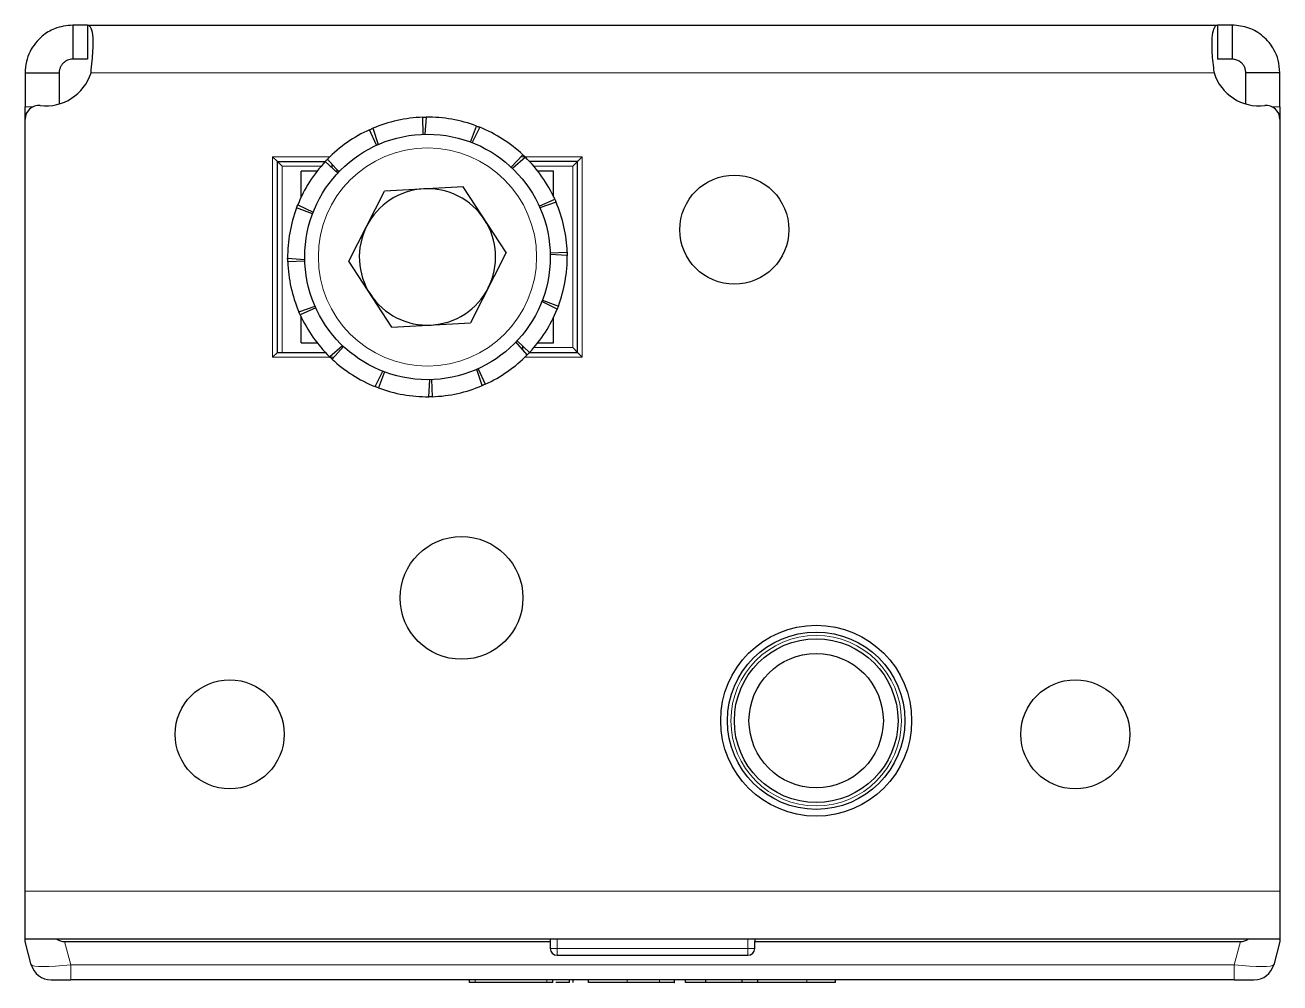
# Model space of a CAD drawing. Header units: millimetres. Extents: x 0 to 2702, y -208 to 601.
# Drawn here: x 971.4 to 1063.4, y -208.3 to -138 of the extents above; entities that cross this region are included whole.
import ezdxf

# ---------------------------------------------------------------- set-up
doc = ezdxf.new("R2010")
doc.units = ezdxf.units.MM

msp = doc.modelspace()

# ---------------------------------------------------------------- linework, layer by layer
at = {"color": 7, "linetype": 'Continuous', "lineweight": 25}
for p, q in [((974.886, -138.039), (974.886, -140.539)), ((975.973, -138.039), (974.886, -138.039)), ((975.973, -138.039), (1058.799, -138.039)), ((975.973, -138.039), (975.973, -140.539)), ((1058.799, -138.039), (1058.799, -140.539)), ((1059.886, -138.039), (1058.799, -138.039)), ((1059.886, -138.039), (1059.886, -140.539)), ((975.973, -140.539), (974.886, -140.539)), ((1059.886, -140.539), (1058.799, -140.539)), ((971.386, -141.539), (973.886, -141.539)), ((971.386, -141.539), (971.386, -144.042)), ((973.886, -141.539), (973.886, -143.822)), ((1063.386, -141.539), (1060.886, -141.539)), ((1060.886, -143.822), (1060.886, -141.539)), ((1063.386, -144.042), (1063.386, -141.539)), ((971.386, -144.94), (971.386, -144.042)), ((1063.386, -144.042), (1063.386, -144.94)), ((971.386, -201.539), (971.386, -144.94)), ((1000.58, -146.045), (1000.537, -144.795)), ((1000.787, -144.79), (1000.705, -146.041)), ((1063.386, -144.94), (1063.386, -201.539)), ((997.161, -146.846), (996.643, -145.709)), ((996.872, -145.608), (997.275, -146.795)), ((1004.045, -146.612), (1004.484, -145.442)), ((1004.717, -145.532), (1004.162, -146.657)), ((989.536, -147.689), (989.886, -148.039)), ((989.886, -148.039), (993.398, -148.039)), ((989.886, -162.039), (989.886, -148.039)), ((989.886, -148.039), (990.236, -148.389)), ((994.309, -148.896), (993.396, -148.042)), ((993.568, -147.862), (994.395, -148.804)), ((1007.03, -148.462), (1007.883, -147.549)), ((1008.063, -147.722), (1007.121, -148.549)), ((1011.886, -148.039), (1008.373, -148.039)), ((1011.536, -148.389), (1011.886, -148.039)), ((1011.886, -148.039), (1012.236, -147.689)), ((1011.886, -162.039), (1011.886, -148.039)), ((992.801, -148.739), (991.636, -148.739)), ((991.636, -150.623), (991.636, -148.739)), ((993.886, -148.289), (993.886, -148.5)), ((994.459, -148.739), (994.142, -148.739)), ((1010.136, -148.739), (1008.971, -148.739)), ((1010.136, -150.623), (1010.136, -148.739)), ((1003.494, -149.888), (997.729, -150.205)), ((1006.651, -154.722), (1003.494, -149.888)), ((995.121, -155.356), (997.729, -150.205)), ((1009.079, -151.314), (1010.217, -150.797)), ((992.459, -151.88), (991.288, -151.441)), ((991.379, -151.209), (992.503, -151.763)), ((1010.317, -151.025), (1009.13, -151.429)), ((990.636, -155.139), (991.888, -155.22)), ((991.891, -155.346), (990.642, -155.388)), ((998.278, -160.19), (995.121, -155.356)), ((1006.651, -154.722), (1004.043, -159.873)), ((1009.881, -154.733), (1011.13, -154.69)), ((1011.135, -154.94), (1009.884, -154.858)), ((1009.313, -158.198), (1010.484, -158.637)), ((991.455, -159.053), (992.642, -158.65)), ((992.693, -158.764), (991.555, -159.282)), ((1010.393, -158.87), (1009.268, -158.316)), ((991.636, -161.339), (991.636, -159.455)), ((998.278, -160.19), (1004.043, -159.873)), ((1010.136, -161.339), (1010.136, -159.455)), ((991.636, -161.339), (992.801, -161.339)), ((993.709, -162.357), (994.651, -161.53)), ((994.742, -161.616), (993.889, -162.53)), ((1008.204, -162.217), (1007.376, -161.274)), ((1007.463, -161.183), (1008.376, -162.036)), ((1007.886, -161.789), (1007.886, -161.578)), ((1008.971, -161.339), (1010.136, -161.339)), ((1011.536, -161.689), (1011.886, -162.039)), ((989.536, -162.389), (989.886, -162.039)), ((989.886, -162.039), (993.398, -162.039)), ((1008.373, -162.039), (1011.886, -162.039)), ((1011.886, -162.039), (1012.236, -162.389)), ((997.055, -164.547), (997.61, -163.422)), ((997.727, -163.467), (997.288, -164.637)), ((1004.9, -164.471), (1004.496, -163.283)), ((1004.611, -163.232), (1005.128, -164.37)), ((1000.985, -165.289), (1001.067, -164.037)), ((1001.192, -164.034), (1001.235, -165.283)), ((971.386, -205.039), (971.386, -201.539)), ((1063.386, -201.539), (1063.386, -205.039)), ((971.386, -205.239), (971.386, -205.039)), ((971.386, -205.039), (1063.386, -205.039)), ((1009.886, -205.039), (1009.886, -205.239)), ((1024.886, -205.039), (1024.886, -205.239)), ((1063.386, -205.039), (1063.386, -205.239)), ((971.838, -206.928), (971.386, -205.239)), ((974.284, -205.239), (1009.886, -205.239)), ((1009.886, -205.239), (1009.886, -205.739)), ((1024.886, -205.739), (1024.886, -205.239)), ((1024.886, -205.239), (1060.488, -205.239)), ((1063.386, -205.239), (1062.934, -206.928)), ((1010.386, -206.239), (1024.386, -206.239)), ((973.287, -208.039), (974.736, -208.039)), ((1060.036, -208.039), (974.736, -208.039)), ((1003.958, -208.239), (1003.958, -208.039)), ((1009.638, -208.239), (1004.393, -208.239)), ((1010.072, -208.239), (1010.072, -208.039)), ((1011.309, -208.239), (1011.309, -208.039)), ((1011.561, -208.239), (1011.561, -208.039)), ((1012.704, -208.239), (1012.704, -208.039)), ((1015.532, -208.239), (1012.704, -208.239)), ((1019, -208.264), (1019, -208.039)), ((1019.812, -208.239), (1019.812, -208.039)), ((1021.3, -208.239), (1019.812, -208.239)), ((1021.3, -208.239), (1021.3, -208.039)), ((1023.967, -208.239), (1021.3, -208.239)), ((1023.967, -208.239), (1023.967, -208.039)), ((1025.099, -208.239), (1023.967, -208.239)), ((1025.099, -208.239), (1025.099, -208.039)), ((1025.158, -208.239), (1025.099, -208.239)), ((1030.813, -208.239), (1030.813, -208.039)), ((1060.036, -208.039), (1061.485, -208.039))]:
    msp.add_line(p, q, dxfattribs=at)
at = {"color": 8, "linetype": 'Continuous', "lineweight": 18}
for p, q in [((976.218, -141.539), (1058.554, -141.539)), ((971.386, -144.042), (971.945, -144.042)), ((1062.827, -144.042), (1063.386, -144.042)), ((989.536, -147.689), (993.742, -147.689)), ((989.536, -162.389), (989.536, -147.689)), ((1007.752, -147.689), (1012.236, -147.689)), ((1012.236, -147.689), (1012.236, -162.389)), ((993.086, -148.389), (990.236, -148.389)), ((990.236, -148.389), (990.236, -162.039)), ((1011.536, -148.389), (1008.686, -148.389)), ((1011.536, -161.689), (1011.536, -148.389)), ((1008.686, -161.689), (1011.536, -161.689)), ((994.02, -162.389), (989.536, -162.389)), ((1012.236, -162.389), (1008.03, -162.389)), ((971.386, -201.539), (1063.386, -201.539)), ((1010.386, -205.039), (1010.386, -205.739)), ((1024.386, -205.739), (1024.386, -205.039)), ((974.284, -205.239), (974.736, -206.928)), ((1010.386, -205.739), (1009.886, -205.739)), ((1010.386, -205.739), (1010.386, -206.239)), ((1010.386, -205.739), (1024.386, -205.739)), ((1024.386, -205.739), (1024.886, -205.739)), ((1024.386, -205.739), (1024.386, -206.239)), ((1060.036, -206.928), (1060.488, -205.239)), ((974.736, -206.928), (1060.036, -206.928)), ((974.736, -206.928), (974.736, -208.039)), ((1060.036, -208.039), (1060.036, -206.928)), ((1004.393, -208.239), (1004.393, -208.039)), ((1009.638, -208.239), (1009.638, -208.039)), ((1015.532, -208.239), (1015.532, -208.039)), ((1017.894, -208.239), (1017.894, -208.039)), ((1028.703, -208.239), (1028.703, -208.039))]:
    msp.add_line(p, q, dxfattribs=at)
at = {"color": 7, "linetype": 'Continuous', "lineweight": 25}
for centre, radius in [((1000.886, -155.039), 9), ((1023.386, -153.039), 4), ((1003.386, -180.039), 4.5), ((1029.386, -189.039), 7), ((1029.386, -189.039), 6.5), ((1029.386, -189.039), 6), ((1029.386, -189.039), 4.925), ((986.386, -190.039), 4), ((1048.386, -190.039), 4)]:
    msp.add_circle(centre, radius, dxfattribs=at)
at = {"color": 8, "linetype": 'Continuous', "lineweight": 18}
for centre, radius in [((1000.886, -155.039), 8), ((1029.386, -189.039), 6.25)]:
    msp.add_circle(centre, radius, dxfattribs=at)
at = {"color": 7, "linetype": 'Continuous', "lineweight": 25}
for centre, radius, start, end in [((972.886, -140.468), 3.5, 263.62063, 342.17471), ((1061.886, -140.468), 3.5, 197.82529, 276.37937), ((972.386, -144.94), 1, 83.62063, 180), ((1062.386, -144.94), 1, 360, 96.37937), ((1000.886, -155.039), 10.25, 91.95052, 113.05461), ((1000.886, -155.039), 10.25, 69.45052, 90.55461), ((1000.886, -155.039), 10.25, 114.45052, 135.55461), ((1000.886, -155.039), 10.25, 46.95052, 68.05461), ((1000.886, -155.039), 10.25, 136.95052, 158.05461), ((1000.886, -155.039), 10.25, 24.45052, 45.55461), ((1000.886, -155.039), 5, 93.14553, 153.14553), ((1000.886, -155.039), 5, 33.14553, 93.14553), ((1000.886, -155.039), 10.25, 159.45052, 180.55461), ((1000.886, -155.039), 10.25, 1.95052, 23.05461), ((1000.886, -155.039), 5, 333.14553, 33.14553), ((1000.886, -155.039), 5, 153.14553, 213.14553), ((1000.886, -155.039), 10.25, 181.95052, 203.05461), ((1000.886, -155.039), 10.25, 339.45052, 0.55461), ((1000.886, -155.039), 5, 273.14553, 333.14553), ((1000.886, -155.039), 5, 213.14553, 273.14553), ((1000.886, -155.039), 10.25, 316.95052, 338.05461), ((1000.886, -155.039), 10.25, 204.45052, 225.55461), ((1000.886, -155.039), 10.25, 226.95052, 248.05461), ((1000.886, -155.039), 10.25, 294.45052, 315.55461), ((1000.886, -155.039), 10.25, 249.45052, 270.55461), ((1000.886, -155.039), 10.25, 271.95052, 293.05461), ((1010.386, -205.739), 0.5, 180, 270), ((1024.386, -205.739), 0.5, 270, 0), ((973.287, -206.539), 1.5, 195, 270), ((1061.485, -206.539), 1.5, 270, 345)]:
    msp.add_arc(centre, radius, start, end, dxfattribs=at)
for centre, major_axis, start_param, end_param in [((971.386, -193.648), (3.099, -11.565), 6.030113, 6.216148), ((1063.386, -193.648), (-3.099, -11.565), 0.067037, 0.253072)]:
    msp.add_ellipse(centre, major_axis=major_axis, ratio=0.250563, start_param=start_param, end_param=end_param, dxfattribs=at)
at = {"color": 8, "linetype": 'Continuous', "lineweight": 18}
for centre, major_axis, start_param, end_param in [((974.84, -206.539), (3.003, 0.382), 3.158333, 4.662092), ((1059.932, -206.539), (3.003, -0.382), 4.762686, 6.266445)]:
    msp.add_ellipse(centre, major_axis=major_axis, ratio=0.123038, start_param=start_param, end_param=end_param, dxfattribs=at)
at = {"color": 7, "linetype": 'Continuous', "lineweight": 25}
for points, knots in [([(974.886, -138.039), (974.43, -138.09), (973.625, -138.179), (972.714, -138.749), (972.123, -139.348), (971.723, -139.981), (971.442, -140.725), (971.405, -141.263), (971.386, -141.539)], [0, 0, 0, 0, 0.254149, 0.448213, 0.574908, 0.708872, 0.850468, 1, 1, 1, 1]), ([(976.218, -141.539), (976.248, -141.245), (976.305, -140.693), (976.373, -139.791), (976.396, -138.908), (976.258, -138.183), (976.07, -138.088), (975.973, -138.039)], [0, 0, 0, 0, 0.16069, 0.301312, 0.521951, 0.753573, 1, 1, 1, 1]), ([(1058.799, -138.039), (1058.746, -138.056), (1058.646, -138.088), (1058.499, -138.371), (1058.398, -138.833), (1058.382, -139.462), (1058.401, -140.077), (1058.456, -140.783), (1058.521, -141.283), (1058.554, -141.539)], [0, 0, 0, 0, 0.144067, 0.271276, 0.474907, 0.597997, 0.726338, 0.860245, 1, 1, 1, 1]), ([(1063.386, -141.539), (1063.361, -141.223), (1063.315, -140.633), (1062.915, -139.687), (1062.203, -138.821), (1061.105, -138.163), (1060.3, -138.081), (1059.886, -138.039)], [0, 0, 0, 0, 0.17084, 0.319217, 0.548103, 0.767822, 1, 1, 1, 1]), ([(974.886, -140.539), (974.759, -140.552), (974.546, -140.573), (974.277, -140.732), (974.099, -140.911), (973.982, -141.093), (973.901, -141.309), (973.891, -141.461), (973.886, -141.539)], [0, 0, 0, 0, 0.296302, 0.497469, 0.6154973, 0.73607, 0.8631142, 1, 1, 1, 1]), ([(1060.886, -141.539), (1060.879, -141.449), (1060.866, -141.281), (1060.773, -141.061), (1060.657, -140.894), (1060.527, -140.766), (1060.387, -140.669), (1060.163, -140.563), (1060, -140.549), (1059.886, -140.539)], [0, 0, 0, 0, 0.154359, 0.287283, 0.400435, 0.496544, 0.604314, 0.723151, 1, 1, 1, 1]), ([(1000.537, -144.795), (1000.579, -144.794), (1000.641, -144.792), (1000.724, -144.79), (1000.766, -144.79), (1000.787, -144.79)], [0, 0, 0, 0, 0.499981, 0.749988, 1, 1, 1, 1]), ([(996.643, -145.709), (996.681, -145.691), (996.738, -145.666), (996.815, -145.632), (996.853, -145.616), (996.872, -145.608)], [0, 0, 0, 0, 0.499981, 0.749988, 1, 1, 1, 1]), ([(1004.484, -145.442), (1004.523, -145.456), (1004.581, -145.478), (1004.659, -145.509), (1004.697, -145.524), (1004.717, -145.532)], [0, 0, 0, 0, 0.499981, 0.749988, 1, 1, 1, 1]), ([(993.396, -148.042), (993.424, -148.012), (993.467, -147.967), (993.525, -147.907), (993.554, -147.877), (993.568, -147.862)], [0, 0, 0, 0, 0.499981, 0.749988, 1, 1, 1, 1]), ([(1007.883, -147.549), (1007.913, -147.577), (1007.959, -147.62), (1008.019, -147.678), (1008.048, -147.707), (1008.063, -147.722)], [0, 0, 0, 0, 0.499981, 0.749988, 1, 1, 1, 1]), ([(1010.217, -150.797), (1010.234, -150.835), (1010.259, -150.892), (1010.293, -150.968), (1010.309, -151.006), (1010.317, -151.025)], [0, 0, 0, 0, 0.499981, 0.749988, 1, 1, 1, 1]), ([(991.288, -151.441), (991.303, -151.402), (991.325, -151.344), (991.355, -151.267), (991.371, -151.228), (991.379, -151.209)], [0, 0, 0, 0, 0.499981, 0.749988, 1, 1, 1, 1]), ([(990.642, -155.388), (990.641, -155.347), (990.639, -155.284), (990.637, -155.201), (990.637, -155.159), (990.636, -155.139)], [0, 0, 0, 0, 0.4999808, 0.7499881, 1, 1, 1, 1]), ([(1011.13, -154.69), (1011.131, -154.732), (1011.133, -154.794), (1011.135, -154.878), (1011.135, -154.919), (1011.135, -154.94)], [0, 0, 0, 0, 0.499981, 0.749988, 1, 1, 1, 1]), ([(991.555, -159.282), (991.538, -159.244), (991.512, -159.187), (991.479, -159.111), (991.463, -159.072), (991.455, -159.053)], [0, 0, 0, 0, 0.499981, 0.749988, 1, 1, 1, 1]), ([(1010.484, -158.637), (1010.469, -158.676), (1010.447, -158.735), (1010.416, -158.812), (1010.401, -158.851), (1010.393, -158.87)], [0, 0, 0, 0, 0.499981, 0.749988, 1, 1, 1, 1]), ([(993.889, -162.53), (993.859, -162.501), (993.813, -162.458), (993.753, -162.401), (993.723, -162.371), (993.709, -162.357)], [0, 0, 0, 0, 0.499981, 0.749988, 1, 1, 1, 1]), ([(1008.376, -162.036), (1008.348, -162.067), (1008.305, -162.112), (1008.247, -162.172), (1008.218, -162.202), (1008.204, -162.217)], [0, 0, 0, 0, 0.4999808, 0.7499881, 1, 1, 1, 1]), ([(997.288, -164.637), (997.249, -164.622), (997.191, -164.6), (997.113, -164.57), (997.075, -164.554), (997.055, -164.547)], [0, 0, 0, 0, 0.499981, 0.749988, 1, 1, 1, 1]), ([(1005.128, -164.37), (1005.091, -164.387), (1005.034, -164.413), (1004.957, -164.446), (1004.919, -164.462), (1004.9, -164.471)], [0, 0, 0, 0, 0.4999808, 0.7499881, 1, 1, 1, 1]), ([(1001.235, -165.283), (1001.193, -165.285), (1001.131, -165.287), (1001.048, -165.288), (1001.006, -165.289), (1000.985, -165.289)], [0, 0, 0, 0, 0.499981, 0.749988, 1, 1, 1, 1]), ([(1004.393, -208.239), (1004.328, -208.239), (1004.201, -208.239), (1004.06, -208.239), (1003.974, -208.239), (1003.964, -208.239), (1003.958, -208.239)], [0, 0, 0, 0, 0.281303, 0.555629, 0.773878, 1, 1, 1, 1]), ([(1010.072, -208.239), (1010.063, -208.239), (1010.047, -208.239), (1009.931, -208.239), (1009.789, -208.239), (1009.689, -208.239), (1009.638, -208.239)], [0, 0, 0, 0, 0.2852483, 0.5605631, 0.7771515, 1, 1, 1, 1]), ([(1011.309, -208.239), (1011.257, -208.239), (1011.147, -208.239), (1010.847, -208.239), (1010.563, -208.239), (1010.358, -208.239), (1010.293, -208.239)], [0, 0, 0, 0, 0.255277, 0.538303, 0.854078, 1, 1, 1, 1]), ([(1011.132, -208.239), (1011.018, -208.239), (1010.774, -208.239), (1010.47, -208.239), (1010.294, -208.239), (1010.293, -208.239)], [0, 0, 0, 0, 0.466249, 0.997338, 1, 1, 1, 1]), ([(1017.894, -208.239), (1017.735, -208.239), (1017.376, -208.239), (1016.577, -208.239), (1015.944, -208.239), (1015.532, -208.239)], [0, 0, 0, 0, 0.216742, 0.489643, 1, 1, 1, 1]), ([(1018.983, -208.239), (1018.988, -208.239), (1019.016, -208.239), (1018.859, -208.239), (1018.491, -208.239), (1018.104, -208.239), (1017.894, -208.239)], [0, 0, 0, 0, 0.061615, 0.333035, 0.637399, 1, 1, 1, 1]), ([(1028.703, -208.239), (1028.202, -208.239), (1027.267, -208.239), (1026.074, -208.239), (1025.349, -208.239), (1025.168, -208.239), (1025.158, -208.239)], [0, 0, 0, 0, 0.381983, 0.713352, 0.984017, 1, 1, 1, 1]), ([(1030.813, -208.239), (1030.444, -208.239), (1029.755, -208.239), (1029.036, -208.239), (1028.703, -208.239)], [0, 0, 0, 0, 0.5368, 1, 1, 1, 1])]:
    msp.add_open_spline(points, degree=3, knots=knots, dxfattribs=at)

doc.saveas('drawing.dxf')
